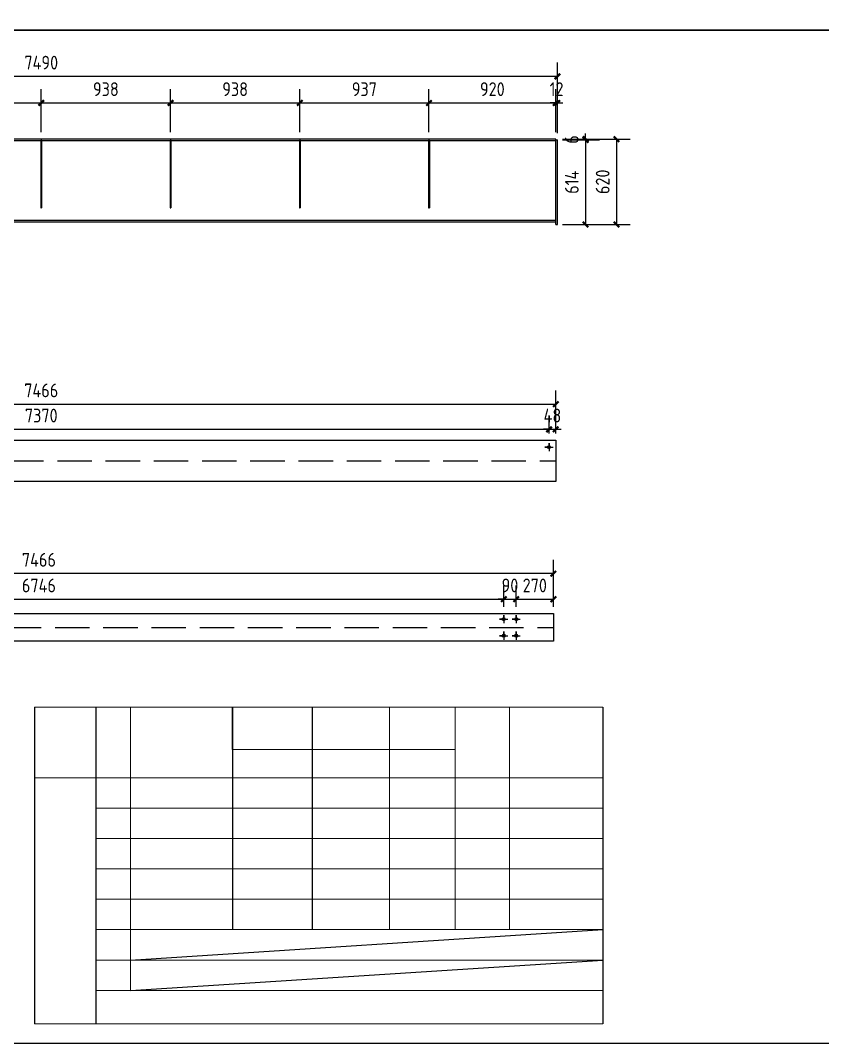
# Model space of a CAD drawing. Extents: x 411778 to 673094, y -11605 to 324395.
# Drawn here: x 476971 to 482791, y 120053 to 127474 of the extents above; entities that cross this region are included whole.
import ezdxf

# ---------------------------------------------------------------- set-up
doc = ezdxf.new("R2010")
doc.units = 0
doc.header["$LTSCALE"] = 1000
doc.header["$MEASUREMENT"] = 0
doc.linetypes.add('DASH', pattern=[0.35, 0.25, -0.1])
doc.layers.add('钢架', color=7, linetype='Continuous', lineweight=25)
doc.styles.get("Standard").update_dxf_attribs({"font": 'gbenor.shx', "bigfont": 'gbcbig.shx'})
doc.dimstyles.get("Standard").update_dxf_attribs({"dimscale": 100, "dimtxt": 3.5, "dimasz": 1, "dimexe": 2.5, "dimexo": 3, "dimgap": 1.5, "dimtad": 1, "dimdec": 0, "dimzin": 0, "dimdsep": 46, "dimtxsty": 'Standard', "dimblk": 'ARCHTICK', "dimcen": 0.09, "dimadec": 0, "dimazin": 0, "dimtfac": 1, "dimtdec": 0, "dimtix": 1, "dimtmove": 2, "dimatfit": 3, "dimfxl": 1, "dimtolj": 1, "dimtzin": 0, "dimarcsym": 0})

# ---------------------------------------------------------------- blocks, each defined once
blk = doc.blocks.new('_ArchTick')
at = {"color": 0, "linetype": 'ByBlock', "const_width": 0.4}
blk.add_lwpolyline([(-0.5, -0.5), (0.5, 0.5)], dxfattribs=at)
blk = doc.blocks.new('*D627')
at = {"color": 3, "lineweight": -2}
for p, q in [((476184, 126664), (476184, 126976)), ((477122, 126664), (477122, 126976)), ((476184, 126876), (477122, 126876))]:
    blk.add_line(p, q, dxfattribs=at)
at = {"layer": 'Defpoints', "color": 0}
for p in [(477122, 126876), (476184, 126614), (477122, 126614)]:
    blk.add_point(p, dxfattribs=at)
at = {"color": 3, "lineweight": -2, "xscale": 40, "yscale": 40, "zscale": 40, "rotation": 180}
blk.add_blockref('_ArchTick', (476184, 126876), dxfattribs=at)
at = {"color": 3, "lineweight": -2, "xscale": 40, "yscale": 40, "zscale": 40}
blk.add_blockref('_ArchTick', (477122, 126876), dxfattribs=at)
at = {"color": 0, "insert": (476653, 126976), "char_height": 100, "attachment_point": 5}
blk.add_mtext('\\A1;938', dxfattribs=at)
blk = doc.blocks.new('*D628')
at = {"color": 3, "lineweight": -2}
for p, q in [((477122, 126664), (477122, 126976)), ((478060, 126664), (478060, 126976)), ((477122, 126876), (478060, 126876))]:
    blk.add_line(p, q, dxfattribs=at)
at = {"layer": 'Defpoints', "color": 0}
for p in [(478060, 126876), (477122, 126614), (478060, 126614)]:
    blk.add_point(p, dxfattribs=at)
at = {"color": 3, "lineweight": -2, "xscale": 40, "yscale": 40, "zscale": 40, "rotation": 180}
blk.add_blockref('_ArchTick', (477122, 126876), dxfattribs=at)
at = {"color": 3, "lineweight": -2, "xscale": 40, "yscale": 40, "zscale": 40}
blk.add_blockref('_ArchTick', (478060, 126876), dxfattribs=at)
at = {"color": 0, "insert": (477591, 126976), "char_height": 100, "attachment_point": 5}
blk.add_mtext('\\A1;938', dxfattribs=at)
blk = doc.blocks.new('*D629')
at = {"color": 3, "lineweight": -2}
for p, q in [((478060, 126664), (478060, 126976)), ((478998, 126664), (478998, 126976)), ((478060, 126876), (478998, 126876))]:
    blk.add_line(p, q, dxfattribs=at)
at = {"layer": 'Defpoints', "color": 0}
for p in [(478998, 126876), (478060, 126614), (478998, 126614)]:
    blk.add_point(p, dxfattribs=at)
at = {"color": 3, "lineweight": -2, "xscale": 40, "yscale": 40, "zscale": 40, "rotation": 180}
blk.add_blockref('_ArchTick', (478060, 126876), dxfattribs=at)
at = {"color": 3, "lineweight": -2, "xscale": 40, "yscale": 40, "zscale": 40}
blk.add_blockref('_ArchTick', (478998, 126876), dxfattribs=at)
at = {"color": 0, "insert": (478529, 126976), "char_height": 100, "attachment_point": 5}
blk.add_mtext('\\A1;938', dxfattribs=at)
blk = doc.blocks.new('*D630')
at = {"color": 3, "lineweight": -2}
for p, q in [((478998, 126664), (478998, 126976)), ((479935, 126664), (479935, 126976)), ((478998, 126876), (479935, 126876))]:
    blk.add_line(p, q, dxfattribs=at)
at = {"layer": 'Defpoints', "color": 0}
for p in [(479935, 126876), (478998, 126614), (479935, 126614)]:
    blk.add_point(p, dxfattribs=at)
at = {"color": 3, "lineweight": -2, "xscale": 40, "yscale": 40, "zscale": 40, "rotation": 180}
blk.add_blockref('_ArchTick', (478998, 126876), dxfattribs=at)
at = {"color": 3, "lineweight": -2, "xscale": 40, "yscale": 40, "zscale": 40}
blk.add_blockref('_ArchTick', (479935, 126876), dxfattribs=at)
at = {"color": 0, "insert": (479466.5, 126976), "char_height": 100, "attachment_point": 5}
blk.add_mtext('\\A1;937', dxfattribs=at)
blk = doc.blocks.new('*D631')
at = {"color": 3, "lineweight": -2}
for p, q in [((479935, 126664), (479935, 126976)), ((480855, 126664), (480855, 126976)), ((479935, 126876), (480855, 126876))]:
    blk.add_line(p, q, dxfattribs=at)
at = {"layer": 'Defpoints', "color": 0}
for p in [(480855, 126876), (479935, 126614), (480855, 126614)]:
    blk.add_point(p, dxfattribs=at)
at = {"color": 3, "lineweight": -2, "xscale": 40, "yscale": 40, "zscale": 40, "rotation": 180}
blk.add_blockref('_ArchTick', (479935, 126876), dxfattribs=at)
at = {"color": 3, "lineweight": -2, "xscale": 40, "yscale": 40, "zscale": 40}
blk.add_blockref('_ArchTick', (480855, 126876), dxfattribs=at)
at = {"color": 0, "insert": (480395, 126976), "char_height": 100, "attachment_point": 5}
blk.add_mtext('\\A1;920', dxfattribs=at)
blk = doc.blocks.new('*D632')
at = {"color": 3, "lineweight": -2}
for p, q in [((480855, 126664), (480855, 126976)), ((480867, 126658), (480867, 126976)), ((480855, 126876), (480815, 126876)), ((480855, 126876), (480867, 126876)), ((480867, 126876), (480907, 126876))]:
    blk.add_line(p, q, dxfattribs=at)
at = {"layer": 'Defpoints', "color": 0}
for p in [(480867, 126876), (480855, 126614), (480867, 126608)]:
    blk.add_point(p, dxfattribs=at)
at = {"color": 3, "lineweight": -2, "xscale": 40, "yscale": 40, "zscale": 40}
blk.add_blockref('_ArchTick', (480855, 126876), dxfattribs=at)
at = {"color": 3, "lineweight": -2, "xscale": 40, "yscale": 40, "zscale": 40, "rotation": 180}
blk.add_blockref('_ArchTick', (480867, 126876), dxfattribs=at)
at = {"color": 0, "insert": (480861, 126976), "char_height": 100, "attachment_point": 5}
blk.add_mtext('\\A1;12', dxfattribs=at)
blk = doc.blocks.new('*D607')
at = {"color": 3, "lineweight": -2}
for p, q in [((473377, 126658), (473377, 127168.5)), ((480867, 126658), (480867, 127168.5)), ((480867, 127068.5), (473377, 127068.5))]:
    blk.add_line(p, q, dxfattribs=at)
at = {"layer": 'Defpoints', "color": 0}
for p in [(473377, 127068.5), (473377, 126608), (480867, 126608)]:
    blk.add_point(p, dxfattribs=at)
at = {"color": 3, "lineweight": -2, "xscale": 40, "yscale": 40, "zscale": 40, "rotation": 180}
blk.add_blockref('_ArchTick', (473377, 127068.5), dxfattribs=at)
at = {"color": 3, "lineweight": -2, "xscale": 40, "yscale": 40, "zscale": 40}
blk.add_blockref('_ArchTick', (480867, 127068.5), dxfattribs=at)
at = {"color": 0, "insert": (477122, 127168.5), "char_height": 100, "attachment_point": 5}
blk.add_mtext('\\A1;7490', dxfattribs=at)
blk = doc.blocks.new('*D608')
at = {"color": 3, "lineweight": -2}
for p, q in [((473437, 124479), (473437, 124608.5)), ((480807, 124479), (480807, 124608.5)), ((473437, 124508.5), (480807, 124508.5))]:
    blk.add_line(p, q, dxfattribs=at)
at = {"layer": 'Defpoints', "color": 0}
for p in [(480807, 124508.5), (473437, 124429), (480807, 124429)]:
    blk.add_point(p, dxfattribs=at)
at = {"color": 3, "lineweight": -2, "xscale": 40, "yscale": 40, "zscale": 40, "rotation": 180}
blk.add_blockref('_ArchTick', (473437, 124508.5), dxfattribs=at)
at = {"color": 3, "lineweight": -2, "xscale": 40, "yscale": 40, "zscale": 40}
blk.add_blockref('_ArchTick', (480807, 124508.5), dxfattribs=at)
at = {"color": 0, "insert": (477122, 124608.5), "char_height": 100, "attachment_point": 5}
blk.add_mtext('\\A1;7370', dxfattribs=at)
blk = doc.blocks.new('*D635')
at = {"color": 3, "lineweight": -2}
for p, q in [((480807, 124479), (480807, 124608.5)), ((480855, 124479), (480855, 124608.5)), ((480807, 124508.5), (480767, 124508.5)), ((480807, 124508.5), (480855, 124508.5)), ((480855, 124508.5), (480895, 124508.5))]:
    blk.add_line(p, q, dxfattribs=at)
at = {"layer": 'Defpoints', "color": 0}
for p in [(480855, 124508.5), (480807, 124429), (480855, 124429)]:
    blk.add_point(p, dxfattribs=at)
at = {"color": 3, "lineweight": -2, "xscale": 40, "yscale": 40, "zscale": 40}
blk.add_blockref('_ArchTick', (480807, 124508.5), dxfattribs=at)
at = {"color": 3, "lineweight": -2, "xscale": 40, "yscale": 40, "zscale": 40, "rotation": 180}
blk.add_blockref('_ArchTick', (480855, 124508.5), dxfattribs=at)
at = {"color": 0, "insert": (480831, 124608.5), "char_height": 100, "attachment_point": 5}
blk.add_mtext('\\A1;48', dxfattribs=at)
blk = doc.blocks.new('*D638')
at = {"color": 3, "lineweight": -2}
for p, q in [((473389, 124479), (473389, 124791)), ((480855, 124479), (480855, 124791)), ((473389, 124691), (480855, 124691))]:
    blk.add_line(p, q, dxfattribs=at)
at = {"layer": 'Defpoints', "color": 0}
for p in [(480855, 124691), (473389, 124429), (480855, 124429)]:
    blk.add_point(p, dxfattribs=at)
at = {"color": 3, "lineweight": -2, "xscale": 40, "yscale": 40, "zscale": 40, "rotation": 180}
blk.add_blockref('_ArchTick', (473389, 124691), dxfattribs=at)
at = {"color": 3, "lineweight": -2, "xscale": 40, "yscale": 40, "zscale": 40}
blk.add_blockref('_ArchTick', (480855, 124691), dxfattribs=at)
at = {"color": 0, "insert": (477122, 124791), "char_height": 100, "attachment_point": 5}
blk.add_mtext('\\A1;7466', dxfattribs=at)
blk = doc.blocks.new('*D605')
at = {"color": 3, "lineweight": -2}
for p, q in [((473732, 123221.5), (473732, 123376)), ((480478, 123221.5), (480478, 123376)), ((473732, 123276), (480478, 123276))]:
    blk.add_line(p, q, dxfattribs=at)
at = {"layer": 'Defpoints', "color": 0}
for p in [(480478, 123276), (473732, 123171.5), (480478, 123171.5)]:
    blk.add_point(p, dxfattribs=at)
at = {"color": 3, "lineweight": -2, "xscale": 40, "yscale": 40, "zscale": 40, "rotation": 180}
blk.add_blockref('_ArchTick', (473732, 123276), dxfattribs=at)
at = {"color": 3, "lineweight": -2, "xscale": 40, "yscale": 40, "zscale": 40}
blk.add_blockref('_ArchTick', (480478, 123276), dxfattribs=at)
at = {"color": 0, "insert": (477105, 123376), "char_height": 100, "attachment_point": 5}
blk.add_mtext('\\A1;6746', dxfattribs=at)
blk = doc.blocks.new('*D606')
at = {"color": 3, "lineweight": -2}
for p, q in [((480478, 123221.5), (480478, 123376)), ((480568, 123221.5), (480568, 123376)), ((480478, 123276), (480438, 123276)), ((480478, 123276), (480568, 123276)), ((480568, 123276), (480608, 123276))]:
    blk.add_line(p, q, dxfattribs=at)
at = {"layer": 'Defpoints', "color": 0}
for p in [(480568, 123276), (480478, 123171.5), (480568, 123171.5)]:
    blk.add_point(p, dxfattribs=at)
at = {"color": 3, "lineweight": -2, "xscale": 40, "yscale": 40, "zscale": 40}
blk.add_blockref('_ArchTick', (480478, 123276), dxfattribs=at)
at = {"color": 3, "lineweight": -2, "xscale": 40, "yscale": 40, "zscale": 40, "rotation": 180}
blk.add_blockref('_ArchTick', (480568, 123276), dxfattribs=at)
at = {"color": 0, "insert": (480523, 123376), "char_height": 100, "attachment_point": 5}
blk.add_mtext('\\A1;90', dxfattribs=at)
blk = doc.blocks.new('*D619')
at = {"color": 3, "lineweight": -2}
for p, q in [((480568, 123221.5), (480568, 123376)), ((480838, 123221.5), (480838, 123376)), ((480568, 123276), (480838, 123276))]:
    blk.add_line(p, q, dxfattribs=at)
at = {"layer": 'Defpoints', "color": 0}
for p in [(480838, 123276), (480568, 123171.5), (480838, 123171.5)]:
    blk.add_point(p, dxfattribs=at)
at = {"color": 3, "lineweight": -2, "xscale": 40, "yscale": 40, "zscale": 40, "rotation": 180}
blk.add_blockref('_ArchTick', (480568, 123276), dxfattribs=at)
at = {"color": 3, "lineweight": -2, "xscale": 40, "yscale": 40, "zscale": 40}
blk.add_blockref('_ArchTick', (480838, 123276), dxfattribs=at)
at = {"color": 0, "insert": (480703, 123376), "char_height": 100, "attachment_point": 5}
blk.add_mtext('\\A1;270', dxfattribs=at)
blk = doc.blocks.new('*D620')
at = {"color": 3, "lineweight": -2}
for p, q in [((473372, 123221.5), (473372, 123562)), ((480838, 123221.5), (480838, 123562)), ((480838, 123462), (473372, 123462))]:
    blk.add_line(p, q, dxfattribs=at)
at = {"layer": 'Defpoints', "color": 0}
for p in [(473372, 123462), (473372, 123171.5), (480838, 123171.5)]:
    blk.add_point(p, dxfattribs=at)
at = {"color": 3, "lineweight": -2, "xscale": 40, "yscale": 40, "zscale": 40, "rotation": 180}
blk.add_blockref('_ArchTick', (473372, 123462), dxfattribs=at)
at = {"color": 3, "lineweight": -2, "xscale": 40, "yscale": 40, "zscale": 40}
blk.add_blockref('_ArchTick', (480838, 123462), dxfattribs=at)
at = {"color": 0, "insert": (477105, 123562), "char_height": 100, "attachment_point": 5}
blk.add_mtext('\\A1;7466', dxfattribs=at)
blk = doc.blocks.new('*D3387')
at = {"color": 3, "lineweight": -2}
for p, q in [((480905, 126614), (481171.5, 126614)), ((481071.5, 126614), (481071.5, 126654)), ((481071.5, 126614), (481071.5, 126608)), ((480905, 126608), (481171.5, 126608)), ((481071.5, 126608), (481071.5, 126568))]:
    blk.add_line(p, q, dxfattribs=at)
at = {"layer": 'Defpoints', "color": 0}
for p in [(480855, 126614), (480855, 126608), (481071.5, 126608)]:
    blk.add_point(p, dxfattribs=at)
at = {"color": 3, "lineweight": -2, "xscale": 40, "yscale": 40, "zscale": 40}
for p, rotation in [((481071.5, 126614), 270), ((481071.5, 126608), 90)]:
    blk.add_blockref('_ArchTick', p, dxfattribs=dict(at, rotation=rotation))
at = {"color": 0, "insert": (480971.5, 126611), "char_height": 100, "attachment_point": 5, "rotation": 90}
blk.add_mtext('\\A1;6', dxfattribs=at)
blk = doc.blocks.new('*D3388')
at = {"color": 3, "lineweight": -2}
for p, q in [((480905, 126608), (481171.5, 126608)), ((481071.5, 126608), (481071.5, 125994)), ((480917, 125994), (481171.5, 125994))]:
    blk.add_line(p, q, dxfattribs=at)
at = {"layer": 'Defpoints', "color": 0}
for p in [(480855, 126608), (480867, 125994), (481071.5, 125994)]:
    blk.add_point(p, dxfattribs=at)
at = {"color": 3, "lineweight": -2, "xscale": 40, "yscale": 40, "zscale": 40}
for p, rotation in [((481071.5, 126608), 90), ((481071.5, 125994), 270)]:
    blk.add_blockref('_ArchTick', p, dxfattribs=dict(at, rotation=rotation))
at = {"color": 0, "insert": (480971.5, 126301), "char_height": 100, "attachment_point": 5, "rotation": 90}
blk.add_mtext('\\A1;614', dxfattribs=at)
blk = doc.blocks.new('*D3392')
at = {"color": 3, "lineweight": -2}
for p, q in [((480905, 126614), (481395.5, 126614)), ((481295.5, 126614), (481295.5, 125994)), ((480905, 125994), (481395.5, 125994))]:
    blk.add_line(p, q, dxfattribs=at)
at = {"layer": 'Defpoints', "color": 0}
for p in [(480855, 126614), (480855, 125994), (481295.5, 125994)]:
    blk.add_point(p, dxfattribs=at)
at = {"color": 3, "lineweight": -2, "xscale": 40, "yscale": 40, "zscale": 40}
for p, rotation in [((481295.5, 126614), 90), ((481295.5, 125994), 270)]:
    blk.add_blockref('_ArchTick', p, dxfattribs=dict(at, rotation=rotation))
at = {"color": 0, "insert": (481195.5, 126304), "char_height": 100, "attachment_point": 5, "rotation": 90}
blk.add_mtext('\\A1;620', dxfattribs=at)

msp = doc.modelspace()

# ---------------------------------------------------------------- linework, layer by layer
for p, q in [((480855, 126614), (473389, 126614)), ((480855, 125994), (480855, 126614)), ((480855, 126602), (473389, 126602)), ((477119, 126602), (477119, 126116)), ((477125, 126602), (477125, 126116)), ((478057, 126602), (478057, 126116)), ((478063, 126602), (478063, 126116)), ((478995, 126602), (478995, 126116)), ((479001, 126602), (479001, 126116)), ((479932, 126602), (479932, 126116)), ((479938, 126602), (479938, 126116)), ((480855, 126608), (480867, 126608)), ((480867, 125994), (480867, 126608)), ((477119, 126116), (477125, 126116)), ((478057, 126116), (478063, 126116)), ((478995, 126116), (479001, 126116)), ((479932, 126116), (479938, 126116)), ((473389, 126026), (480855, 126026)), ((473389, 126014), (480855, 126014)), ((480855, 125994), (480867, 125994)), ((473389, 124429), (480855, 124429)), ((480807, 124379), (480807, 124409)), ((480807, 124409), (480807, 124349)), ((480855, 124429), (480855, 124129)), ((480807, 124379), (480777, 124379)), ((480777, 124379), (480837, 124379)), ((480855, 124129), (473389, 124129)), ((473372, 123171.5), (480838, 123171.5)), ((480478, 123131.5), (480448, 123131.5)), ((480448, 123131.5), (480508, 123131.5)), ((480478, 123131.5), (480478, 123161.5)), ((480478, 123161.5), (480478, 123101.5)), ((480568, 123131.5), (480538, 123131.5)), ((480538, 123131.5), (480598, 123131.5)), ((480568, 123131.5), (480568, 123161.5)), ((480568, 123161.5), (480568, 123101.5)), ((480838, 123171.5), (480838, 122971.5)), ((480478, 123011.5), (480448, 123011.5)), ((480448, 123011.5), (480508, 123011.5)), ((480478, 123011.5), (480478, 123041.5)), ((480478, 123041.5), (480478, 122981.5)), ((480568, 123011.5), (480538, 123011.5)), ((480538, 123011.5), (480598, 123011.5)), ((480568, 123011.5), (480568, 123041.5)), ((480568, 123041.5), (480568, 122981.5)), ((480838, 122971.5), (473372, 122971.5)), ((478508.6, 122186.9), (478508.6, 122493.5)), ((478508.6, 122493.5), (478508.6, 120879.2)), ((479088.2, 122493.5), (479088.2, 120879.2)), ((481195.5, 122493.5), (481195.5, 120196)), ((477769.7, 120658.9), (481195.5, 120879.2)), ((477769.7, 120438.5), (481195.5, 120658.9))]:
    msp.add_line(p, q)
at = {"color": 1}
for p, q in [((477122, 126614), (477122, 126116)), ((478060, 126614), (478060, 126116)), ((478998, 126614), (478998, 126116)), ((479935, 126614), (479935, 126116)), ((477072.9, 122493.5), (477072.9, 120196)), ((477520.1, 120196), (477520.1, 122493.5))]:
    msp.add_line(p, q, dxfattribs=at)
at = {"color": 1, "linetype": 'DASH'}
for p, q in [((473389, 124279), (480855, 124279)), ((473372, 123071.5), (480838, 123071.5))]:
    msp.add_line(p, q, dxfattribs=at)
for points in [[(472618.5, 134753), (483013.5, 134753), (483013.5, 127403), (472618.5, 127403)], [(472618.5, 127403), (483013.5, 127403), (483013.5, 120053), (472618.5, 120053)]]:
    msp.add_lwpolyline(points, close=True)
for centre in [(480807, 124379), (480478, 123131.5), (480568, 123131.5), (480478, 123011.5), (480568, 123011.5)]:
    msp.add_circle(centre, 11)
at = {"layer": '钢架', "lineweight": 13}
for p, q in [((477072.9, 122493.5), (481195.5, 122493.5)), ((477769.7, 122493.5), (477769.7, 120438.5)), ((479648.9, 122493.5), (479648.9, 120879.2)), ((480124.1, 122493.5), (480124.1, 120879.2)), ((480520.3, 122493.5), (480520.3, 120879.2)), ((478508.6, 122186.9), (480124.1, 122186.9)), ((477072.9, 121980.9), (481195.5, 121980.9)), ((477520.1, 121760.6), (481195.5, 121760.6)), ((477520.1, 121540.2), (481195.5, 121540.2)), ((477520.1, 121319.9), (481195.5, 121319.9)), ((477520.1, 121319.9), (481195.5, 121319.9)), ((477520.1, 121099.5), (481195.5, 121099.5)), ((477520.1, 120879.2), (481195.5, 120879.2)), ((477520.1, 120658.9), (481195.5, 120658.9)), ((477520.1, 120438.5), (481195.5, 120438.5)), ((477072.9, 120196), (481195.5, 120196))]:
    msp.add_line(p, q, dxfattribs=at)

# ---------------------------------------------------------------- dimensions: what is measured, and where the dimension line sits
for base, p1, p2, picture, middle in [((473377, 127068.5), (480867, 126608), (473377, 126608), '*D607', (477122, 127168.5)), ((477122, 126876), (476184, 126614), (477122, 126614), '*D627', (476653, 126976)), ((478060, 126876), (477122, 126614), (478060, 126614), '*D628', (477591, 126976)), ((478998, 126876), (478060, 126614), (478998, 126614), '*D629', (478529, 126976)), ((479935, 126876), (478998, 126614), (479935, 126614), '*D630', (479466.5, 126976)), ((480855, 126876), (479935, 126614), (480855, 126614), '*D631', (480395, 126976)), ((480867, 126876), (480855, 126614), (480867, 126608), '*D632', (480861, 126976)), ((480807, 124508.5), (473437, 124429), (480807, 124429), '*D608', (477122, 124608.5)), ((480855, 124508.5), (480807, 124429), (480855, 124429), '*D635', (480831, 124608.5)), ((480478, 123276), (473732, 123171.5), (480478, 123171.5), '*D605', (477105, 123376)), ((480568, 123276), (480478, 123171.5), (480568, 123171.5), '*D606', (480523, 123376)), ((480838, 123276), (480568, 123171.5), (480838, 123171.5), '*D619', (480703, 123376))]:
    dim = msp.add_linear_dim(base=base, p1=p1, p2=p2, dimstyle='Standard', override={"dimtxt": 1, "dimasz": 0.4, "dimexe": 1, "dimexo": 0.5, "dimgap": 0.5, "dimclrd": 3, "dimclre": 3})
    dim.commit()
    dim.dimension.update_dxf_attribs({"geometry": picture, "text_midpoint": middle})
for base, p1, p2, picture, middle in [((481071.5, 126608), (480855, 126614), (480855, 126608), '*D3387', (480971.5, 126611)), ((481295.5, 125994), (480855, 126614), (480855, 125994), '*D3392', (481195.5, 126304)), ((481071.5, 125994), (480855, 126608), (480867, 125994), '*D3388', (480971.5, 126301))]:
    dim = msp.add_linear_dim(base=base, p1=p1, p2=p2, angle=90, dimstyle='Standard', override={"dimtxt": 1, "dimasz": 0.4, "dimexe": 1, "dimexo": 0.5, "dimgap": 0.5, "dimclrd": 3, "dimclre": 3})
    dim.commit()
    dim.dimension.update_dxf_attribs({"geometry": picture, "text_midpoint": middle})
for p1, p2, distance, picture, middle in [((473389, 124429), (480855, 124429), 262, '*D638', (477122, 124791)), ((480838, 123171.5), (473372, 123171.5), -290.5, '*D620', (477105, 123562))]:
    dim = msp.add_aligned_dim(p1=p1, p2=p2, distance=distance, dimstyle='Standard', override={"dimtxt": 1, "dimasz": 0.4, "dimexe": 1, "dimexo": 0.5, "dimgap": 0.5, "dimclrd": 3, "dimclre": 3})
    dim.commit()
    dim.dimension.update_dxf_attribs({"geometry": picture, "text_midpoint": middle})

doc.saveas('drawing.dxf')
